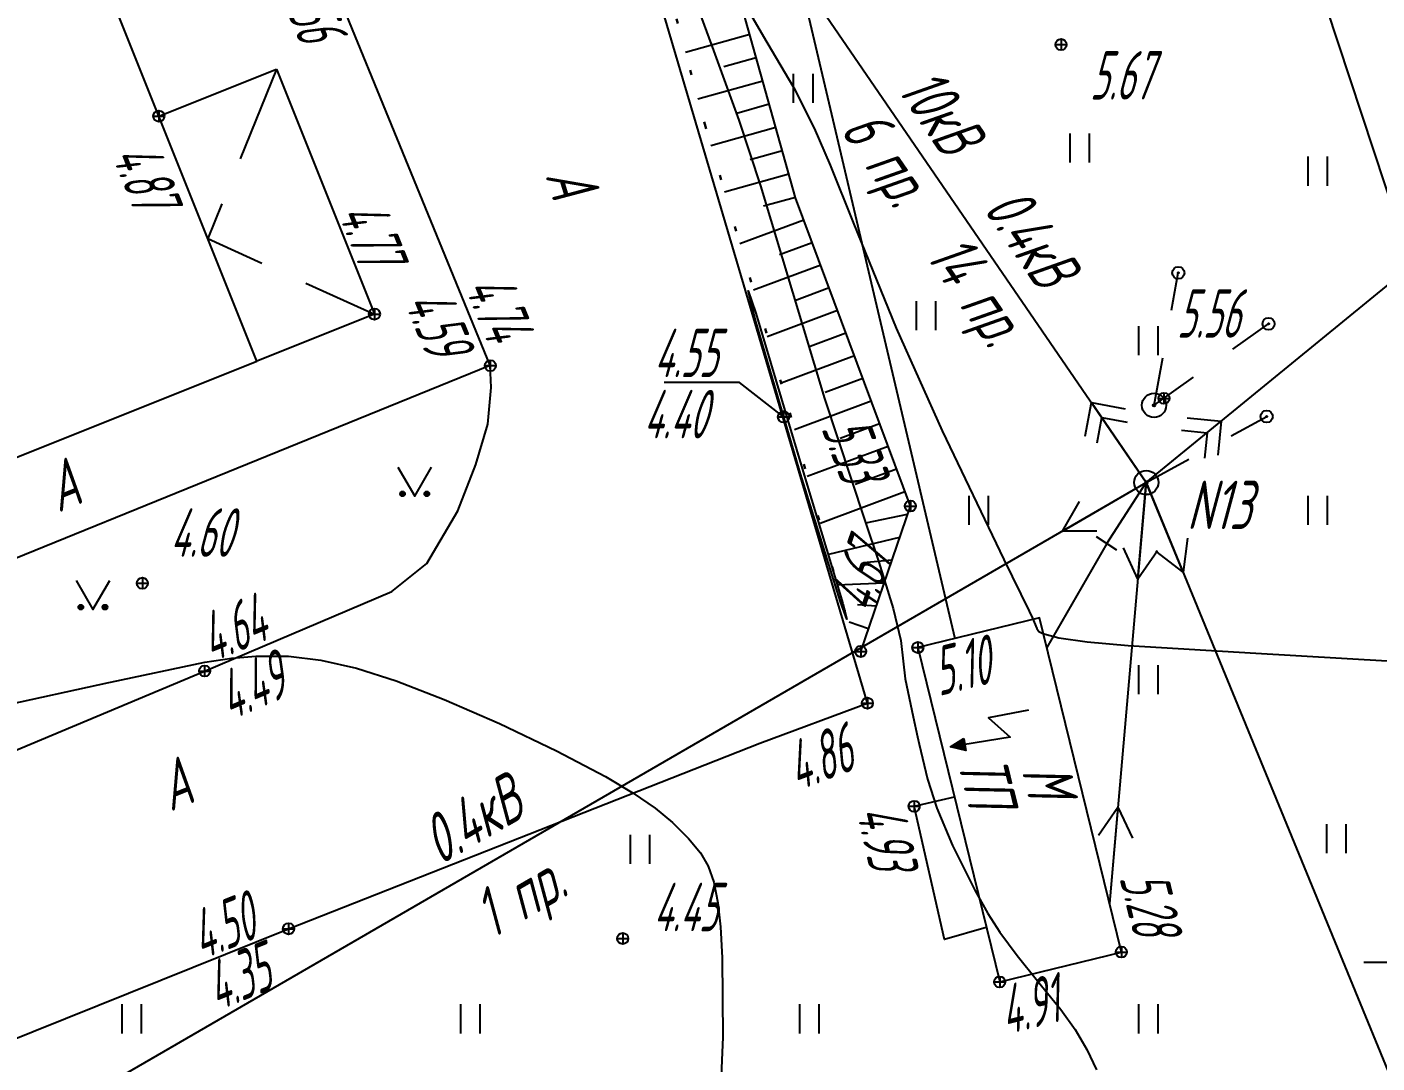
# Model space of a CAD drawing. Extents: x 1233805 to 1234355, y 654698 to 655114.
# Drawn here: x 1234081.2 to 1234109.09, y 654875.75 to 654897.14 of the extents above; entities that cross this region are included whole.
import ezdxf

# ---------------------------------------------------------------- set-up
doc = ezdxf.new("R2010")
doc.units = 0
for name, pattern in [('ИИDash_10_10', [2, 1, -1]), ('ИИDash_20_10', [3, 2, -1]), ('ИИDot', [1, 0, -1])]:
    doc.linetypes.add(name, pattern=pattern)
for name, color, linetype, lineweight in [('ИИ_ГОРИЗОНТАЛИ_ОСН', 32, 'Continuous', 25), ('ИИ_ДОРОГИ_АД', 7, 'Continuous', 25), ('ИИ_ЛЭП_ВН', 250, 'Continuous', 25), ('ИИ_ЛЭП_НН', 250, 'Continuous', 25), ('ИИ_ОБОРУДОВАНИЕ', 250, 'Continuous', 25), ('ИИ_ОГРАДЫ', 7, 'Continuous', 25), ('ИИ_ОТКОС', 7, 'Continuous', 25), ('ИИ_ОТМЕТКИ', 7, 'Continuous', 25), ('ИИ_СТРОЕНИЕ', 7, 'Continuous', 25), ('ИИ_ТЕПЛОТРАССА', 5, 'Continuous', 25), ('ИИ_ТРУБОПРОВОДЫ', 7, 'Continuous', 25), ('ИИ_УГОДЬЯ', 7, 'Continuous', 25), ('ИИ_ЭЛЕКТРОКАБЕЛЬ_ВН', 240, 'Continuous', 25), ('ИИ_ЭЛЕКТРОКАБЕЛЬ_НН', 240, 'Continuous', 25)]:
    doc.layers.add(name, color=color, linetype=linetype, lineweight=lineweight)
doc.styles.add('VNIPISIMPLEXCUR', font='simplex.shx', dxfattribs={"width": 0.8, "oblique": 15})
doc.styles.add('ГОСТ 2.304 КУРСИВ', font='cs_gost2304.shx', dxfattribs={"oblique": 15})
doc.linetypes.add('ИИ051191', pattern='A,4,-2,[21,3dservice.shx,S=1,R=0,X=0,Y=0],8,[21,3dservice.shx,S=1,R=180,X=0,Y=0],-2,4', length=20)
doc.linetypes.add('ИИ051193', pattern='A,4,-2,[22,3dservice.shx,S=1,R=0,X=0,Y=0],8,[22,3dservice.shx,S=1,R=180,X=0,Y=0],-2,4', length=20)
doc.linetypes.add('ИИ054742_3', pattern='A,2,-0.5,[4,3dservice.shx,S=1,R=0,X=0,Y=0],-0.5,2', length=5)
doc.linetypes.add('ИИ251225', pattern='A,2,-2,3,-0.6,["2Т",VNIPISIMPLEXCUR,S=2,R=0,X=0,Y=-1],-4.4,3,-2,8,-2,8,-2,6', length=43)

# ---------------------------------------------------------------- blocks, each defined once
blk = doc.blocks.new('ИИ05401')
at = {"color": 0, "linetype": 'Continuous', "lineweight": 25}
for points in [[(-0.4, 1.2), (-0.4, 0)], [(0.4, 1.2), (0.4, 0)]]:
    blk.add_lwpolyline(points, dxfattribs=at)
blk = doc.blocks.new('ИИ05416')
at = {"linetype": 'Continuous', "lineweight": 25}
h = blk.add_hatch(color=0, dxfattribs=at)
edge = h.paths.add_edge_path()
edge.add_arc((-0.5, 0.1), 0.1, 0, 360)
h = blk.add_hatch(color=0, dxfattribs=at)
edge = h.paths.add_edge_path()
edge.add_arc((0.5, 0.1), 0.1, 0, 360)
at = {"color": 0, "linetype": 'Continuous', "lineweight": 25}
blk.add_lwpolyline([(-0.693, 1.2), (0, 0), (0.693, 1.2)], dxfattribs=at)
for centre in [(-0.5, 0.1), (0.5, 0.1)]:
    blk.add_circle(centre, 0.1, dxfattribs=at)
blk = doc.blocks.new('ИИ051141')
at = {"color": 0, "linetype": 'Continuous', "lineweight": 25, "flags": 128}
for points in [[(2.5, 0.75), (3.25, 0), (2.5, -0.75)], [(3, 1), (4, 0), (3, -1)], [(0, 0), (4, 0)]]:
    blk.add_lwpolyline(points, dxfattribs=at)
blk = doc.blocks.new('ИИ051081')
at = {"linetype": 'Continuous', "lineweight": 25}
blk.add_hatch(color=0, dxfattribs=at).paths.add_polyline_path([(-0.05, 0, 1), (0.05, 0, 1)])
at = {"color": 0, "linetype": 'Continuous', "lineweight": 25}
for radius in [0.5, 0.05]:
    blk.add_circle((0, 0), radius, dxfattribs=at)
blk = doc.blocks.new('ИИ051144')
at = {"color": 0, "linetype": 'Continuous', "lineweight": 25, "flags": 128}
for points in [[(2.775, 0.707), (4, 0), (2.775, -0.707)], [(4, 0), (0, 0)]]:
    blk.add_lwpolyline(points, dxfattribs=at)
blk = doc.blocks.new('ИИ05112')
at = {"linetype": 'Continuous'}
blk.add_hatch(color=0, dxfattribs=at).paths.add_polyline_path([(-0.201, 0.618), (0.297, 0.578), (0, 0)])
at = {"color": 0, "linetype": 'Continuous'}
blk.add_lwpolyline([(-0.691, 3.5), (-0.79, 1.812), (0.199, 2.492), (0, 0)], dxfattribs=at)
blk.add_lwpolyline([(-0.201, 0.618), (0.297, 0.578), (0, 0)], close=True, dxfattribs=at)
blk = doc.blocks.new('ИИ05116')
at = {"color": 0, "linetype": 'Continuous', "lineweight": 25, "flags": 128}
for points in [[(3, 0), (0, 0)], [(3, 0.5), (3, -0.5)]]:
    blk.add_lwpolyline(points, dxfattribs=at)
blk = doc.blocks.new('PICKET')
at = {"color": 0, "linetype": 'Continuous', "lineweight": 25}
for p, q in [((-0.23, 0), (0.23, 0)), ((0, 0.23), (0, -0.23))]:
    blk.add_line(p, q, dxfattribs=at)
blk.add_circle((0, 0), 0.23, dxfattribs=at)
at = {"color": 0, "linetype": 'Continuous', "style": 'VNIPISIMPLEXCUR', "oblique": 15, "width": 0.8}
blk.add_attdef('OTMETKA', (1.25, 0.3), '', height=2, dxfattribs=at)
at = {"color": 8, "linetype": 'Continuous', "style": 'VNIPISIMPLEXCUR', "oblique": 15, "width": 0.8, "flags": 1}
blk.add_attdef('NOMER', (1.25, -2.7), '', height=2, dxfattribs=at)
blk = doc.blocks.new('*U164')
at = {"color": 0, "linetype": 'ByBlock', "lineweight": -2}
for points in [[(-4.702, 1.162), (-9.647, 1.162)], [(0, 0), (-4.702, 1.162)]]:
    blk.add_lwpolyline(points, dxfattribs=at)

msp = doc.modelspace()

# ---------------------------------------------------------------- linework, layer by layer
at = {"layer": 'ИИ_ГОРИЗОНТАЛИ_ОСН', "flags": 128}
for points, elevation in [([(1234094.975, 654897.764), (1234095.283, 654896.915), (1234095.353, 654896.727), (1234095.903, 654895.212), (1234096.351, 654893.862), (1234097.016, 654891.662), (1234097.677, 654889.471), (1234098.502, 654886.97), (1234098.798, 654886.09), (1234099.095, 654885.13), (1234099.253, 654884.47), (1234099.303, 654884.045), (1234099.342, 654883.684), (1234099.507, 654882.895), (1234099.598, 654882.486), (1234099.631, 654882.331), (1234099.802, 654881.608), (1234099.994, 654881.013), (1234100.321, 654880.243), (1234100.778, 654879.318), (1234101.046, 654878.834), (1234101.298, 654878.448), (1234101.651, 654877.968), (1234102.073, 654877.444), (1234102.155, 654877.346), (1234102.556, 654876.854), (1234102.85, 654876.441), (1234103.095, 654876.027), (1234103.29, 654875.61)], 5), ([(1234096.125, 654897.436), (1234096.484, 654896.828), (1234097.039, 654895.879), (1234097.459, 654895.05), (1234097.793, 654894.284), (1234098.267, 654893.102), (1234099.156, 654890.918), (1234100.106, 654888.804), (1234101.377, 654886.146), (1234101.902, 654885.077), (1234101.973, 654884.933), (1234102.005, 654884.852), (1234102.061, 654884.721), (1234102.105, 654884.661), (1234102.188, 654884.614), (1234102.518, 654884.526), (1234103.102, 654884.444), (1234103.946, 654884.369), (1234106.581, 654884.211), (1234109.299, 654884.053)], 5.5), ([(1234080.624, 654883.111), (1234082.896, 654883.609), (1234082.929, 654883.616), (1234084.878, 654884.023), (1234085.434, 654884.108), (1234085.932, 654884.151), (1234086.603, 654884.148), (1234087.274, 654884.067), (1234088.007, 654883.9), (1234088.825, 654883.641), (1234089.821, 654883.257), (1234090.965, 654882.758), (1234092.139, 654882.196), (1234093.149, 654881.664), (1234093.721, 654881.324), (1234094.18, 654881.01), (1234094.536, 654880.717), (1234094.863, 654880.385), (1234095.112, 654880.089), (1234095.27, 654879.817), (1234095.389, 654879.481), (1234095.472, 654879.058), (1234095.525, 654878.559), (1234095.561, 654877.92), (1234095.577, 654876.283), (1234095.537, 654875.325)], 4.5)]:
    msp.add_lwpolyline(points, dxfattribs=dict(at, elevation=elevation))
at = {"layer": 'ИИ_ГОРИЗОНТАЛИ_ОСН', "elevation": 4.5, "flags": 128}
msp.add_lwpolyline([(1234096.258, 654891.232), (1234096.879, 654889.152), (1234097.317, 654887.679), (1234097.806, 654886.061), (1234098.056, 654885.234), (1234098.138, 654884.913), (1234098.008, 654885.273), (1234097.182, 654887.913), (1234096.257, 654891.06), (1234096.098, 654891.692), (1234096.258, 654891.232)], close=True, dxfattribs=at)
at = {"layer": 'ИИ_ДОРОГИ_АД', "flags": 128}
for points in [[(1234064.724, 654941.599), (1234069.302, 654917.002), (1234062.954, 654908.688), (1234063.56, 654904.988), (1234064.801, 654900.904), (1234067.9, 654890.591), (1234070.407, 654882.33), (1234070.689, 654881.485), (1234071.011, 654880.782), (1234071.555, 654880.203), (1234072.377, 654879.567), (1234073.251, 654879.135), (1234074.022, 654879.322), (1234076.128, 654880.178), (1234084.872, 654883.843), (1234088.735, 654885.482), (1234089.462, 654886.063), (1234090.103, 654887.149), (1234090.472, 654888.109), (1234090.72, 654888.939), (1234090.789, 654889.693), (1234090.772, 654890.147), (1234087.399, 654898.387), (1234084.352, 654900.486)], [(1234077.384, 654874.816), (1234086.605, 654878.521), (1234096.342, 654882.356), (1234098.561, 654883.179), (1234093.254, 654901.13)], [(1234090.772, 654890.147), (1234074.88, 654883.694), (1234075.918, 654880.093)]]:
    msp.add_lwpolyline(points, dxfattribs=at)
at = {"layer": 'ИИ_ЛЭП_ВН', "elevation": -11.67, "flags": 128}
for points in [[(1234018.974, 655086.689), (1234017.695, 655058.052), (1234015.433, 655015.566), (1234050.337, 655012.908), (1234071.226, 654975.124), (1234078.323, 654925.625), (1234104.321, 654887.734)], [(1234104.321, 654887.734), (1234161.978, 654934.825)]]:
    msp.add_lwpolyline(points, dxfattribs=at)
at = {"layer": 'ИИ_ЛЭП_ВН', "linetype": 'ИИDash_10_10', "elevation": -11.67, "flags": 128}
for points in [[(1234104.482, 654889.328), (1234104.983, 654892.063)], [(1234104.482, 654889.328), (1234106.848, 654891.01)], [(1234104.321, 654887.734), (1234106.808, 654889.097)]]:
    msp.add_lwpolyline(points, dxfattribs=at)
at = {"layer": 'ИИ_ЛЭП_НН', "elevation": -11.67, "flags": 128}
for points in [[(1234077.199, 654872.039), (1234104.321, 654887.734)], [(1234104.321, 654887.734), (1234103.563, 654879.04)], [(1234104.321, 654887.734), (1234124.425, 654838.815), (1234128.15, 654826.001), (1234133.809, 654802.226), (1234139.478, 654774.055), (1234141.888, 654758.144), (1234145.849, 654713.984)]]:
    msp.add_lwpolyline(points, dxfattribs=at)
at = {"layer": 'ИИ_ОБОРУДОВАНИЕ'}
msp.add_lwpolyline([(1234099.603, 654884.328), (1234101.293, 654877.424), (1234103.807, 654878.04), (1234102.117, 654884.944)], close=True, dxfattribs=at)
at = {"layer": 'ИИ_ОГРАДЫ', "linetype": 'ИИ054742_3', "flags": 128}
msp.add_lwpolyline([(1234101.017, 654878.551), (1234100.155, 654878.298), (1234099.527, 654881.051), (1234100.357, 654881.246)], dxfattribs=at)
at = {"layer": 'ИИ_ОТКОС'}
for p, q in [((1234094.804, 654896.618, 4.668), (1234096.131, 654896.991, 4.668)), ((1234095.599, 654896.323, 4.668), (1234096.266, 654896.51, 4.668)), ((1234095.061, 654895.654, 4.668), (1234096.401, 654896.03, 4.668)), ((1234095.862, 654895.361, 4.668), (1234096.535, 654895.549, 4.668)), ((1234095.33, 654894.693, 4.668), (1234096.67, 654895.069, 4.668)), ((1234096.138, 654894.401, 4.668), (1234096.805, 654894.589, 4.668)), ((1234095.612, 654893.736, 4.668), (1234096.94, 654894.108, 4.668)), ((1234096.414, 654893.443, 4.668), (1234097.075, 654893.628, 4.668)), ((1234095.928, 654892.669, 4.668), (1234097.248, 654893.16, 4.668)), ((1234096.745, 654892.441, 4.668), (1234097.422, 654892.692, 4.668)), ((1234096.211, 654891.709, 4.668), (1234097.596, 654892.225, 4.668)), ((1234097.061, 654891.493, 4.668), (1234097.77, 654891.757, 4.668)), ((1234096.494, 654890.75, 4.668), (1234097.944, 654891.29, 4.668)), ((1234097.377, 654890.546, 4.668), (1234098.118, 654890.822, 4.668)), ((1234096.777, 654889.791, 4.668), (1234098.292, 654890.354, 4.668)), ((1234097.692, 654889.599, 4.668), (1234098.466, 654889.887, 4.668)), ((1234097.054, 654888.829, 4.668), (1234098.64, 654889.419, 4.668)), ((1234098, 654888.649, 4.668), (1234098.814, 654888.952, 4.668)), ((1234097.319, 654887.863, 4.668), (1234098.988, 654888.484, 4.668)), ((1234098.307, 654887.698, 4.668), (1234099.162, 654888.016, 4.668)), ((1234097.584, 654886.897, 4.668), (1234099.336, 654887.549, 4.668)), ((1234098.531, 654886.901, 4.668), (1234099.39, 654887.08, 4.668)), ((1234097.761, 654886.252, 4.668), (1234099.229, 654886.608, 4.668)), ((1234098.479, 654886.083, 4.668), (1234099.068, 654886.135, 4.668)), ((1234097.932, 654885.625, 4.668), (1234098.906, 654885.663, 4.668)), ((1234098.359, 654885.219, 4.668), (1234098.745, 654885.191, 4.668)), ((1234098.182, 654884.856, 4.668), (1234098.583, 654884.719, 4.668))]:
    msp.add_line(p, q, dxfattribs=at)
at = {"layer": 'ИИ_ОТКОС', "elevation": 4.668}
msp.add_lwpolyline([(1234098.422, 654884.247), (1234099.448, 654887.248), (1234097.079, 654893.613), (1234095.375, 654899.683), (1234093.89, 654905.137), (1234090.708, 654911.49), (1234089.207, 654912.668)], dxfattribs=at)
at = {"layer": 'ИИ_ОТКОС', "color": 33, "linetype": 'ИИDot', "lineweight": 30, "elevation": 5.021}
msp.add_lwpolyline([(1234089.207, 654912.668), (1234090.811, 654907.546), (1234094.052, 654899.434), (1234095.2, 654895.132), (1234096.959, 654889.176), (1234098.055, 654885.178), (1234098.422, 654884.247)], dxfattribs=at)
at = {"layer": 'ИИ_ОТМЕТКИ', "elevation": 4.4}
msp.add_lwpolyline([(1234096.829, 654889.089), (1234095.921, 654889.799), (1234094.365, 654889.799)], dxfattribs=at)
at = {"layer": 'ИИ_СТРОЕНИЕ'}
for points in [[(1234066.76, 654903.682), (1234074.037, 654885.477), (1234085.949, 654890.239), (1234083.926, 654895.298), (1234082.041, 654900.015), (1234080.733, 654903.286), (1234078.672, 654908.443)], [(1234086.357, 654896.27), (1234088.38, 654891.211), (1234085.949, 654890.239), (1234083.926, 654895.298)]]:
    msp.add_lwpolyline(points, close=True, dxfattribs=at)
at = {"layer": 'ИИ_СТРОЕНИЕ', "linetype": 'ИИDash_20_10', "flags": 128}
msp.add_lwpolyline([(1234086.357, 654896.27), (1234084.938, 654892.769), (1234088.38, 654891.211)], dxfattribs=at)
at = {"layer": 'ИИ_ТЕПЛОТРАССА', "linetype": 'ИИ251225', "elevation": 25.52, "flags": 128}
msp.add_lwpolyline([(1233993.054, 654809.621), (1234024.354, 654813.78), (1234024.751, 654810.998), (1234028.542, 654811.539), (1234028.15, 654814.28), (1234116.084, 654825.883), (1234126.505, 654839.169), (1234120.846, 654858.805), (1234096.46, 654932.607), (1234095.08, 654937.177)], dxfattribs=at)
at = {"layer": 'ИИ_ЭЛЕКТРОКАБЕЛЬ_ВН', "linetype": 'ИИ051191', "elevation": -11.67, "flags": 128}
msp.add_lwpolyline([(1234103.504, 654886.476), (1234102.267, 654884.329)], dxfattribs=at)
at = {"layer": 'ИИ_ЭЛЕКТРОКАБЕЛЬ_НН', "linetype": 'ИИ051193', "flags": 128}
msp.add_lwpolyline([(1234084.28, 654952.888), (1234100.364, 654884.515)], dxfattribs=at)

# ---------------------------------------------------------------- block references
at = {"layer": 'ИИ_ЛЭП_ВН'}
for p, xscale, yscale, zscale in [((1234104.983, 654892.063, -11.67), 0.25, 0.25, 0.25), ((1234106.848, 654891.01, -11.67), 0.25, 0.25, 0.25), ((1234104.482, 654889.328, -11.67), 0.5, 0.5, 0.5), ((1234106.808, 654889.097, -11.67), 0.25, 0.25, 0.25), ((1234104.321, 654887.734, -11.67), 0.5, 0.5, 0.5)]:
    msp.add_blockref('ИИ051081', p, dxfattribs=dict(at, xscale=xscale, yscale=yscale, zscale=zscale))
for name, xscale, yscale, zscale, rotation in [('ИИ051141', 0.5, 0.5, 0.5, 124.4546309520387), ('ИИ051141', 0.5, 0.5, 0.5, 39.24028012583653), ('ИИ05116', 0.4999999999999999, 0.4999999999999999, 0.4999999999999999, 237.013589253737)]:
    msp.add_blockref(name, (1234104.321, 654887.734, -11.67), dxfattribs=dict(at, xscale=xscale, yscale=yscale, zscale=zscale, rotation=rotation))
at = {"layer": 'ИИ_ЛЭП_НН'}
for p, xscale, yscale, zscale, rotation in [((1234104.321, 654887.734, -11.67), 0.4999999999999997, 0.4999999999999997, 0.4999999999999997, 210.0571502893249), ((1234104.321, 654887.734, -11.67), 0.4999999999999992, 0.4999999999999992, 0.4999999999999992, 265.0166233312452), ((1234104.321, 654887.734, -11.67), 0.4999999999999996, 0.4999999999999996, 0.4999999999999996, 292.3408943948442), ((1234103.563, 654879.04, -11.67), 0.4999999999999997, 0.4999999999999997, 0.4999999999999997, 85.01662333137794)]:
    msp.add_blockref('ИИ051144', p, dxfattribs=dict(at, xscale=xscale, yscale=yscale, zscale=zscale, rotation=rotation))
at = {"layer": 'ИИ_ОБОРУДОВАНИЕ', "xscale": 0.4999999999999998, "yscale": 0.4999999999999998, "zscale": 0.4999999999999998, "rotation": 284}
msp.add_blockref('ИИ05112', (1234100.277, 654882.275), dxfattribs=at)
at = {"layer": 'ИИ_ОТМЕТКИ'}
ref = msp.add_blockref('PICKET', (1234087.399, 654898.387, 4.563), dxfattribs=dict(at, xscale=0.5, yscale=0.5, zscale=0.5))
ref.add_attrib('OTMETKA', '4.56', (1234086.361, 654897.952, 4.563), dxfattribs={"layer": '0', "color": 0, "linetype": 'Continuous', "height": 1, "rotation": 292.2546, "style": 'ГОСТ 2.304 КУРСИВ', "oblique": 15, "width": 0.65})
ref = msp.add_blockref('PICKET', (1234102.561, 654896.776, 5.666), dxfattribs=dict(at, xscale=0.5, yscale=0.5, zscale=0.5))
ref.add_attrib('OTMETKA', '5.67', (1234103.157, 654895.641, 5.666), dxfattribs={"layer": '0', "color": 0, "linetype": 'Continuous', "height": 1, "style": 'ГОСТ 2.304 КУРСИВ', "oblique": 15, "width": 0.65})
ref = msp.add_blockref('PICKET', (1234083.926, 654895.298, 4.866), dxfattribs=dict(at, xscale=0.5, yscale=0.5, zscale=0.5))
ref.add_attrib('OTMETKA', '4.87', (1234082.942, 654894.497, 4.866), dxfattribs={"layer": '0', "color": 0, "linetype": 'Continuous', "height": 1, "rotation": 291.7881, "style": 'ГОСТ 2.304 КУРСИВ', "oblique": 15, "width": 0.65})
ref = msp.add_blockref('PICKET', (1234088.38, 654891.211, 4.769), dxfattribs=dict(at, xscale=0.5, yscale=0.5, zscale=0.5))
ref.add_attrib('OTMETKA', '4.77', (1234087.615, 654893.299, 4.769), dxfattribs={"layer": '0', "color": 0, "linetype": 'Continuous', "height": 1, "rotation": 291.7881, "style": 'ГОСТ 2.304 КУРСИВ', "oblique": 15, "width": 0.65})
ref = msp.add_blockref('PICKET', (1234104.686, 654889.472, 5.556), dxfattribs=dict(at, xscale=0.5, yscale=0.5, zscale=0.5))
ref.add_attrib('OTMETKA', '5.56', (1234104.954, 654890.725, 5.556), dxfattribs={"layer": '0', "color": 0, "linetype": 'Continuous', "height": 1, "style": 'ГОСТ 2.304 КУРСИВ', "oblique": 15, "width": 0.65})
ref = msp.add_blockref('PICKET', (1234090.772, 654890.147, 4.585), dxfattribs=dict(at, xscale=0.5, yscale=0.5, zscale=0.5))
ref.add_attrib('OTMETKA', '4.59', (1234088.985, 654891.468, 4.585), dxfattribs={"layer": '0', "color": 0, "linetype": 'Continuous', "height": 1, "rotation": 292.2546, "style": 'ГОСТ 2.304 КУРСИВ', "oblique": 15, "width": 0.65})
ref = msp.add_blockref('PICKET', (1234096.829, 654889.089, 4.4), dxfattribs=dict(at, xscale=0.5, yscale=0.5, zscale=0.5))
ref.add_attrib('OTMETKA', '4.40', (1234093.933, 654888.646, 4.4), dxfattribs={"layer": '0', "color": 0, "linetype": 'Continuous', "height": 1, "style": 'ГОСТ 2.304 КУРСИВ', "oblique": 15, "width": 0.65})
ref = msp.add_blockref('PICKET', (1234099.448, 654887.248, 5.328), dxfattribs=dict(at, xscale=0.5, yscale=0.5, zscale=0.5))
ref.add_attrib('OTMETKA', '5.33', (1234097.605, 654888.851, 5.328), dxfattribs={"layer": '0', "color": 0, "linetype": 'Continuous', "height": 1, "rotation": 290.4145, "style": 'ГОСТ 2.304 КУРСИВ', "oblique": 15, "width": 0.65})
ref = msp.add_blockref('PICKET', (1234083.585, 654885.655, 4.595), dxfattribs=dict(at, xscale=0.5, yscale=0.5, zscale=0.5))
ref.add_attrib('OTMETKA', '4.60', (1234084.153, 654886.201, 4.595), dxfattribs={"layer": '0', "color": 0, "linetype": 'Continuous', "height": 1, "style": 'ГОСТ 2.304 КУРСИВ', "oblique": 15, "width": 0.65})
ref = msp.add_blockref('PICKET', (1234098.422, 654884.247, 4.668), dxfattribs=dict(at, xscale=0.5, yscale=0.5, zscale=0.5))
ref.add_attrib('OTMETKA', '4.67', (1234098.685, 654885, 4.668), dxfattribs={"layer": '0', "color": 0, "linetype": 'Continuous', "height": 1, "rotation": 71.1253, "style": 'ГОСТ 2.304 КУРСИВ', "oblique": 15, "width": 0.65})
ref = msp.add_blockref('PICKET', (1234099.603, 654884.328, 5.101), dxfattribs=dict(at, xscale=0.5, yscale=0.5, zscale=0.5))
ref.add_attrib('OTMETKA', '5.10', (1234100.042, 654883.324, 5.101), dxfattribs={"layer": '0', "color": 0, "linetype": 'Continuous', "height": 1, "rotation": 13.7606, "style": 'ГОСТ 2.304 КУРСИВ', "oblique": 15, "width": 0.65})
ref = msp.add_blockref('PICKET', (1234084.872, 654883.843, 4.487), dxfattribs=dict(at, xscale=0.5, yscale=0.5, zscale=0.5))
ref.add_attrib('OTMETKA', '4.49', (1234085.4, 654882.815, 4.487), dxfattribs={"layer": '0', "color": 0, "linetype": 'Continuous', "height": 1, "rotation": 22.9847, "style": 'ГОСТ 2.304 КУРСИВ', "oblique": 15, "width": 0.65})
ref = msp.add_blockref('PICKET', (1234098.561, 654883.179, 4.856), dxfattribs=dict(at, xscale=0.5, yscale=0.5, zscale=0.5))
ref.add_attrib('OTMETKA', '4.86', (1234097.108, 654881.361, 4.856), dxfattribs={"layer": '0', "color": 0, "linetype": 'Continuous', "height": 1, "rotation": 20.3615, "style": 'ГОСТ 2.304 КУРСИВ', "oblique": 15, "width": 0.65})
ref = msp.add_blockref('PICKET', (1234099.527, 654881.051, 4.932), dxfattribs=dict(at, xscale=0.5, yscale=0.5, zscale=0.5))
ref.add_attrib('OTMETKA', '4.93', (1234098.327, 654880.957, 4.932), dxfattribs={"layer": '0', "color": 0, "linetype": 'Continuous', "height": 1, "rotation": 282.8655, "style": 'ГОСТ 2.304 КУРСИВ', "oblique": 15, "width": 0.65})
ref = msp.add_blockref('PICKET', (1234093.508, 654878.32, 4.45), dxfattribs=dict(at, xscale=0.5, yscale=0.5, zscale=0.5))
ref.add_attrib('OTMETKA', '4.45', (1234094.133, 654878.47, 4.45), dxfattribs={"layer": '0', "color": 0, "linetype": 'Continuous', "height": 1, "style": 'ГОСТ 2.304 КУРСИВ', "oblique": 15, "width": 0.65})
ref = msp.add_blockref('PICKET', (1234103.807, 654878.04, 5.278), dxfattribs=dict(at, xscale=0.5, yscale=0.5, zscale=0.5))
ref.add_attrib('OTMETKA', '5.28', (1234103.764, 654879.571, 5.278), dxfattribs={"layer": '0', "color": 0, "linetype": 'Continuous', "height": 1, "rotation": 283.7606, "style": 'ГОСТ 2.304 КУРСИВ', "oblique": 15, "width": 0.65})
ref = msp.add_blockref('PICKET', (1234086.605, 654878.521, 4.347), dxfattribs=dict(at, xscale=0.5, yscale=0.5, zscale=0.5))
ref.add_attrib('OTMETKA', '4.35', (1234085.129, 654876.817, 4.347), dxfattribs={"layer": '0', "color": 0, "linetype": 'Continuous', "height": 1, "rotation": 21.891, "style": 'ГОСТ 2.304 КУРСИВ', "oblique": 15, "width": 0.65})
ref = msp.add_blockref('PICKET', (1234101.293, 654877.424, 4.907), dxfattribs=dict(at, xscale=0.5, yscale=0.5, zscale=0.5))
ref.add_attrib('OTMETKA', '4.91', (1234101.42, 654876.332, 4.907), dxfattribs={"layer": '0', "color": 0, "linetype": 'Continuous', "height": 1, "rotation": 13.7606, "style": 'ГОСТ 2.304 КУРСИВ', "oblique": 15, "width": 0.65})
at = {"layer": 'ИИ_ТРУБОПРОВОДЫ', "xscale": 0.5, "yscale": 0.5, "zscale": 0.5}
msp.add_blockref('*U164', (1234113.635, 654877.241, 5.45), dxfattribs=at)
at = {"layer": 'ИИ_УГОДЬЯ', "xscale": 0.5, "yscale": 0.5, "zscale": 0.5}
for name, p in [('ИИ05401', (1234097.231, 654895.571)), ('ИИ05401', (1234102.944, 654894.343)), ('ИИ05401', (1234107.858, 654893.862)), ('ИИ05401', (1234099.769, 654890.877)), ('ИИ05401', (1234104.358, 654890.362)), ('ИИ05416', (1234089.21, 654887.451)), ('ИИ05401', (1234100.858, 654886.862)), ('ИИ05401', (1234107.858, 654886.862)), ('ИИ05416', (1234082.564, 654885.112)), ('ИИ05401', (1234104.358, 654883.362)), ('ИИ05401', (1234108.241, 654880.083)), ('ИИ05401', (1234093.858, 654879.862)), ('ИИ05401', (1234083.358, 654876.362)), ('ИИ05401', (1234090.358, 654876.362)), ('ИИ05401', (1234097.358, 654876.362)), ('ИИ05401', (1234104.358, 654876.362))]:
    msp.add_blockref(name, p, dxfattribs=at)

# ---------------------------------------------------------------- texts
at = {"layer": 'ИИ_ДОРОГИ_АД', "style": 'ГОСТ 2.304 КУРСИВ', "oblique": 15, "width": 0.8}
for rotation, p in [(286.8826, (1234091.906, 654894.076)), (21.7881, (1234081.847, 654887.109)), (21.7881, (1234084.162, 654880.936))]:
    msp.add_text('А', height=1, rotation=rotation, dxfattribs=at).set_placement(p)
at = {"layer": 'ИИ_ЛЭП_ВН', "style": 'ГОСТ 2.304 КУРСИВ', "oblique": 15, "width": 0.8}
for s, p in [('10кВ', (1234099.164, 654895.847)), ('6 пр.', (1234097.984, 654895.012))]:
    msp.add_text(s, height=1, rotation=304.4546, dxfattribs=at).set_placement(p)
msp.add_text('N13', height=1, dxfattribs=at).set_placement((1234105.158, 654886.771))
at = {"layer": 'ИИ_ЛЭП_НН', "style": 'ГОСТ 2.304 КУРСИВ', "oblique": 15, "width": 0.8}
for s, rotation, p in [('0.4кВ', 304.4546, (1234100.933, 654893.391)), ('14 пр.', 304.4546, (1234099.753, 654892.408)), ('0.4кВ', 30.0572, (1234089.725, 654879.819)), ('1 пр.', 30.0572, (1234090.804, 654878.302))]:
    msp.add_text(s, height=1, rotation=rotation, dxfattribs=at).set_placement(p)
at = {"layer": 'ИИ_ОБОРУДОВАНИЕ', "style": 'ГОСТ 2.304 КУРСИВ', "oblique": 15, "width": 0.8}
for s, p in [('ТП', (1234100.42, 654881.953)), ('М', (1234101.747, 654881.784))]:
    msp.add_text(s, height=1, rotation=283.7606, dxfattribs=at).set_placement(p)
at = {"layer": 'ИИ_ОТМЕТКИ', "style": 'ГОСТ 2.304 КУРСИВ', "oblique": 15, "width": 0.65}
for s, rotation, p in [('4.74', 292.2546, (1234090.232, 654891.78)), ('4.64', 22.1329, (1234085.013, 654884.011)), ('4.50', 21.4985, (1234084.807, 654877.875))]:
    msp.add_text(s, height=1, rotation=rotation, dxfattribs=at).set_placement(p)
msp.add_text('4.55', height=1, dxfattribs=at).set_placement((1234094.149, 654889.91))

doc.saveas('drawing.dxf')
